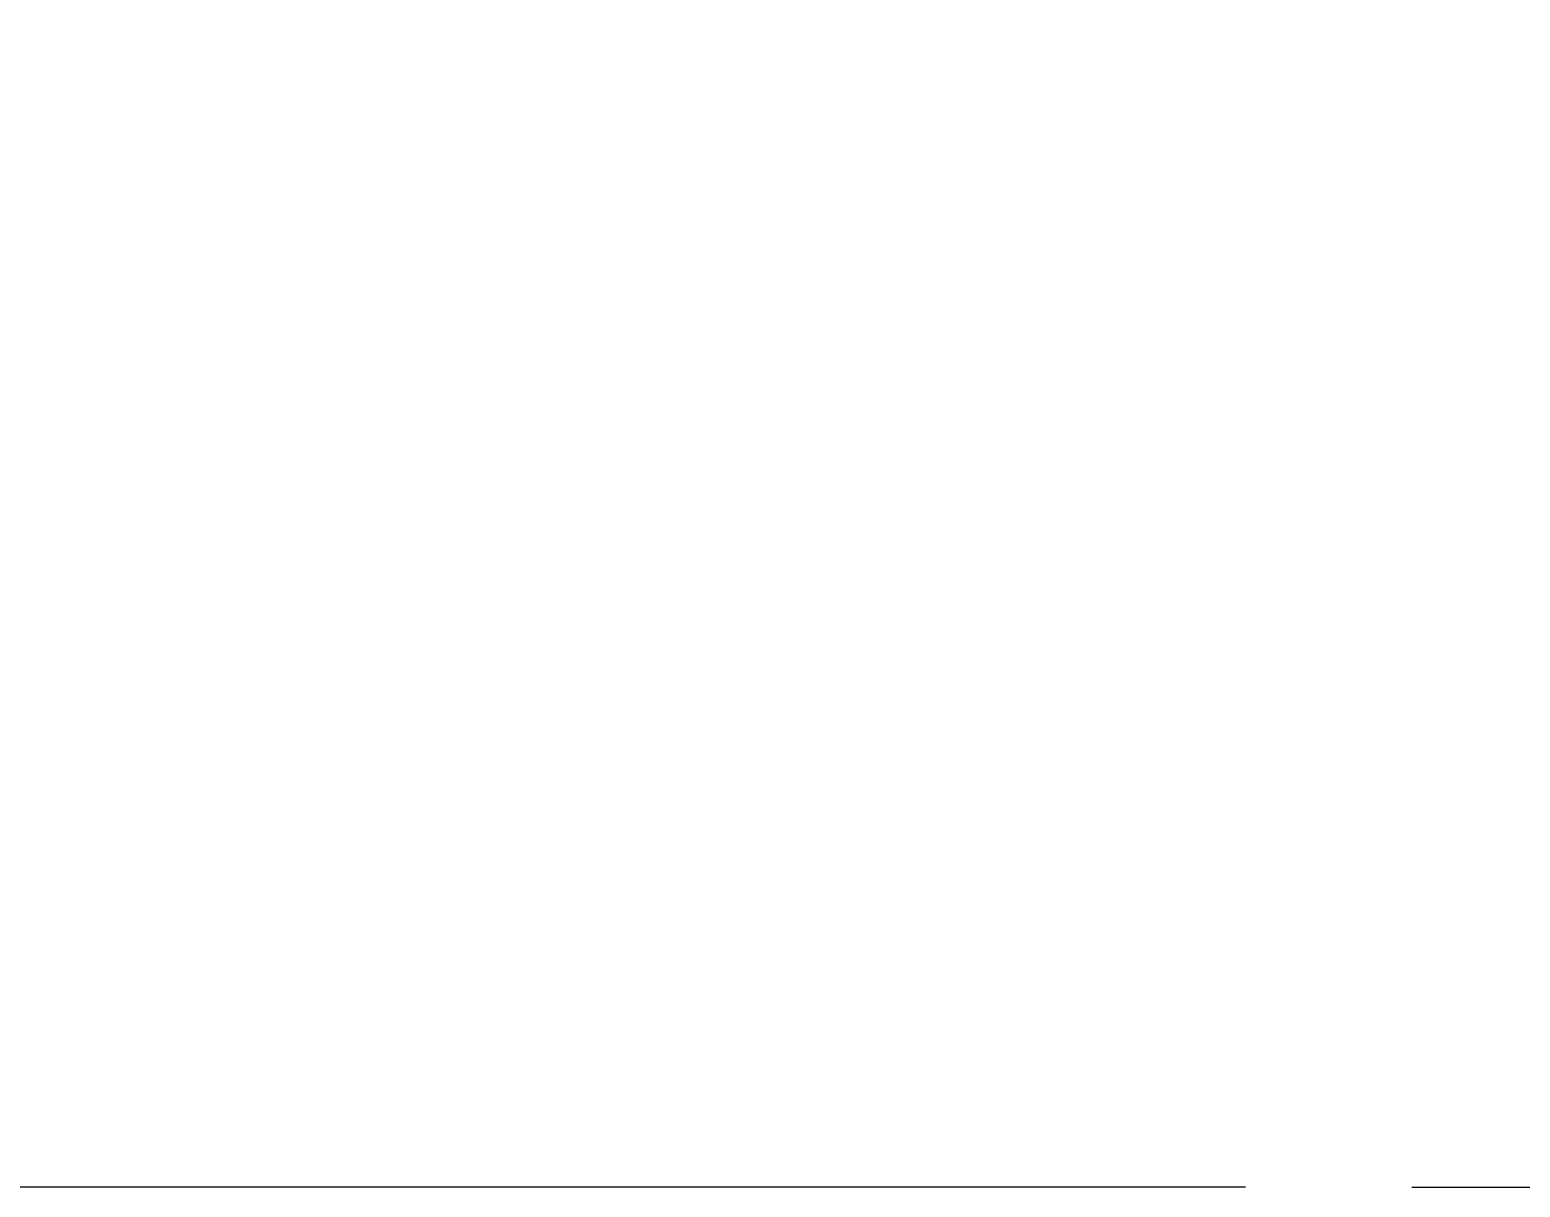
# Model space of a CAD drawing. Extents: x 6534 to 7663, y 0 to 827.
# Drawn here: x 6675.13 to 6710.97, y 173.21 to 201.05 of the extents above; entities that cross this region are included whole.
import ezdxf

# ---------------------------------------------------------------- set-up
doc = ezdxf.new("R2010")
doc.units = 0
doc.header["$LTSCALE"] = 30
doc.header["$MEASUREMENT"] = 0
doc.header["$PDMODE"] = 3
doc.header["$PDSIZE"] = -10
doc.linetypes.add('CENTER', pattern=[2, 1.25, -0.25, 0.25, -0.25])
doc.layers.get('0').update_dxf_attribs({"linetype": 'CONTINUOUS'})
doc.layers.get('DEFPOINTS').update_dxf_attribs({"linetype": 'CONTINUOUS'})
doc.layers.add('DEF_LAYER_ASSEM_MEMBER', color=7, linetype='CONTINUOUS')
doc.styles.add('Daelim Dimension', font='NanumGothic.ttf')
doc.dimstyles.new('DEFAULT', dxfattribs={"dimscale": 2, "dimtxt": 2, "dimasz": 2, "dimexe": 0, "dimexo": 2, "dimgap": 1, "dimtad": 1, "dimdec": 1, "dimzin": 9, "dimdsep": 46, "dimtxsty": 'Daelim Dimension', "dimcen": 0.5, "dimclrd": 252, "dimclre": 252, "dimclrt": 3, "dimadec": 1, "dimazin": 0, "dimtfac": 1, "dimtdec": 1, "dimtix": 1, "dimtmove": 0, "dimatfit": 3, "dimfxl": 1, "dimtolj": 1, "dimtzin": 1, "dimlwd": 9, "dimlwe": 9, "dimarcsym": 0})

# ---------------------------------------------------------------- blocks, each defined once
blk = doc.blocks.new('*D6')
at = {"color": 5, "lineweight": 9, "ltscale": 0.5, "transparency": 16777216}
for p, q in [((6704.363, 223.253), (6662.107, 223.253)), ((6664.107, 177.207), (6664.107, 219.253)), ((6704.363, 173.207), (6662.107, 173.207))]:
    blk.add_line(p, q, dxfattribs=at)
at = {"color": 5, "ltscale": 0.5, "transparency": 16777216}
for points in [[(6663.441, 219.253), (6664.774, 219.253), (6664.107, 223.253)], [(6663.441, 177.207), (6664.774, 177.207), (6664.107, 173.207)]]:
    blk.add_solid(points, dxfattribs=at)
at = {"layer": 'DEFPOINTS', "color": 0, "ltscale": 0.5, "transparency": 16777216}
for p in [(6664.107, 223.253), (6708.363, 223.253), (6708.363, 173.207)]:
    blk.add_point(p, dxfattribs=at)
at = {"color": 7, "ltscale": 0.5, "transparency": 16777216, "insert": (6656.678, 198.23), "char_height": 10, "attachment_point": 5, "rotation": 90, "style": 'Daelim Dimension'}
blk.add_mtext('\\A1;50', dxfattribs=at)

msp = doc.modelspace()

# ---------------------------------------------------------------- linework, layer by layer
at = {"layer": 'DEF_LAYER_ASSEM_MEMBER', "color": 1, "linetype": 'CENTER', "lineweight": 5}
msp.add_line((6708.363, 173.207), (6786.5, 173.207), dxfattribs=at)

# ---------------------------------------------------------------- dimensions: what is measured, and where the dimension line sits
at = {"color": 5, "ltscale": 0.5}
dim = msp.add_linear_dim(base=(6664.107, 223.253), p1=(6708.363, 173.207), p2=(6708.363, 223.253), angle=90, dimstyle='DEFAULT', override={"dimtxt": 5, "dimexe": 1, "dimdec": 0, "dimclrd": 5, "dimclre": 5, "dimclrt": 7}, dxfattribs=at)
dim.commit()
dim.dimension.update_dxf_attribs({"geometry": '*D6', "text_midpoint": (6656.678, 198.23)})

doc.saveas('drawing.dxf')
